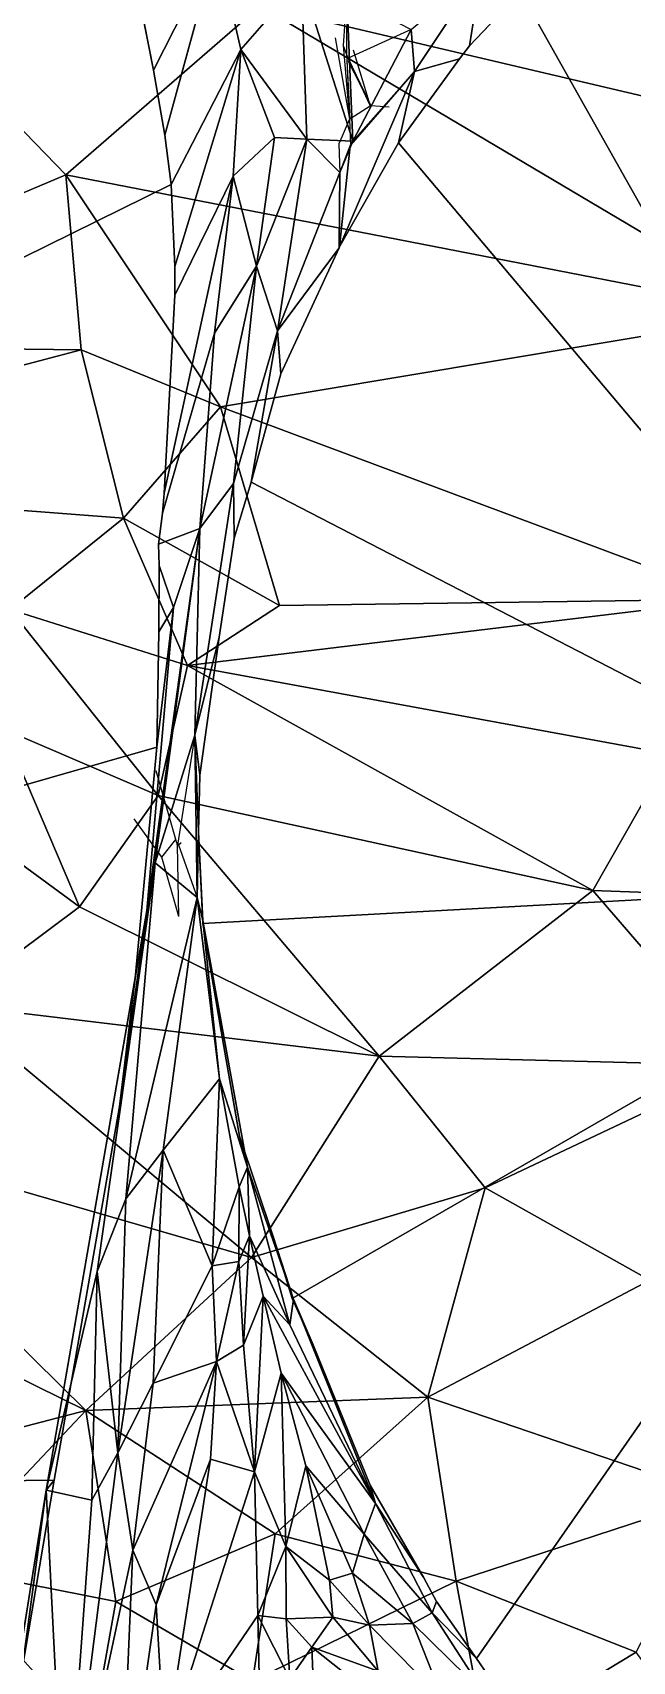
# Model space of a CAD drawing. Header units: metres. Extents: x 0 to 321, y -193 to 151.
# Drawn here: x 188.7 to 233, y -39.9 to 80.1 of the extents above; entities that cross this region are included whole.
import ezdxf

# ---------------------------------------------------------------- set-up
doc = ezdxf.new("R2010")
doc.units = ezdxf.units.M

msp = doc.modelspace()

# ---------------------------------------------------------------- linework, layer by layer
at = {"layer": 'suit_cap_half'}
for points, invisible_edges in [([(0.07, -29.24, -150.47), (187.41, 98.93, -150.47), (189.2, 97.29, -150.47)], 1), ([(191.3, 94.87, -150.47), (0.07, -29.24, -150.47), (189.2, 97.29, -150.47)], 1), ([(0.07, -29.24, -150.47), (191.3, 94.87, -150.47), (192.87, 92.43, -150.47)], 13), ([(0.07, -29.24, -150.47), (192.87, 92.43, -150.47), (195.12, 87.74, -150.47)], 13), ([(232.41, 90.28, -150.47), (261.46, 17.71, -150.47), (229.34, 87.86, -150.47)], 3), ([(233.42, 91.15, -150.47), (261.46, 17.71, -150.47), (232.41, 90.28, -150.47)], 3), ([(0.07, -29.24, -150.47), (195.12, 87.74, -150.47), (196.14, 84.95, -150.47)], 13), ([(229.1, 87.68, -150.47), (261.46, 17.71, -150.47), (228.46, 86.99, -150.47)], 3), ([(229.34, 87.86, -150.47), (261.46, 17.71, -150.47), (229.1, 87.68, -150.47)], 3), ([(228.46, 86.99, -150.47), (261.46, 17.71, -150.47), (224.7, 83.04, -150.47)], 1), ([(0.07, -29.24, -150.47), (196.14, 84.95, -150.47), (196.32, 84.02, -150.47)], 13), ([(0.07, -29.24, -150.47), (196.32, 84.02, -150.47), (197.66, 77.29, -150.47)], 13), ([(261.46, 17.71, -150.47), (220.94, 79.09, -150.47), (224.7, 83.04, -150.47)], 1), ([(220.2, 78.13, -150.47), (261.46, 17.71, -150.47), (215.71, 71.95, -150.47)], 1), ([(220.94, 79.09, -150.47), (261.46, 17.71, -150.47), (220.2, 78.13, -150.47)], 3), ([(0.07, -29.24, -150.47), (197.66, 77.29, -150.47), (198.5, 72.52, -150.47)], 13), ([(0.07, -29.24, -150.47), (198.5, 72.52, -150.47), (198.95, 68.89, -150.47)], 1), ([(261.46, 17.71, -150.47), (211.39, 64.33, -150.47), (215.71, 71.95, -150.47)], 1), ([(199.22, 62.84, -150.47), (0.07, -29.24, -150.47), (198.95, 68.89, -150.47)], 1), ([(211.33, 64.22, -150.47), (261.46, 17.71, -150.47), (207.03, 54.92, -150.47)], 3), ([(211.35, 64.28, -150.47), (261.46, 17.71, -150.47), (211.33, 64.22, -150.47)], 3), ([(211.39, 64.33, -150.47), (261.46, 17.71, -150.47), (211.35, 64.28, -150.47)], 3), ([(0.07, -29.24, -150.47), (199.22, 62.84, -150.47), (199.23, 60.72, -150.47)], 13), ([(0.07, -29.24, -150.47), (199.23, 60.72, -150.47), (198.45, 46.15, -150.47)], 13), ([(207.03, 54.92, -150.47), (261.46, 17.71, -150.47), (204.84, 46.95, -150.47)], 1), ([(261.46, 17.71, -150.47), (203.61, 42.83, -150.47), (204.84, 46.95, -150.47)], 1), ([(0.07, -29.24, -150.47), (198.45, 46.15, -150.47), (198.31, 44.68, -150.47)], 13), ([(0.07, -29.24, -150.47), (198.31, 44.68, -150.47), (198.03, 42.38, -150.47)], 13), ([(0.07, -29.24, -150.47), (198.03, 42.38, -150.47), (198.07, 40.81, -150.47)], 13), ([(203.61, 42.83, -150.47), (261.46, 17.71, -150.47), (202.49, 35.53, -150.47)], 3), ([(0.07, -29.24, -150.47), (198.07, 40.81, -150.47), (198.04, 35.92, -150.47)], 13), ([(0.07, -29.24, -150.47), (198.04, 35.92, -150.47), (197.89, 27.42, -150.47)], 1), ([(202.49, 35.53, -150.47), (261.46, 17.71, -150.47), (201.07, 25.36, -150.47)], 3), ([(196.3, 10.41, -150.47), (0.07, -29.24, -150.47), (197.89, 27.42, -150.47)], 1), ([(201.07, 25.36, -150.47), (261.46, 17.71, -150.47), (200.98, 21.19, -150.47)], 3), ([(200.98, 21.19, -150.47), (261.46, 17.71, -150.47), (201.29, 14.45, -150.47)], 1), ([(207.88, -13.18, -150.47), (201.29, 14.45, -150.47), (261.46, 17.71, -150.47)], 1), ([(221.46, -39.69, -150.47), (207.88, -13.18, -150.47), (261.46, 17.71, -150.47)], 1), ([(236.34, -53.76, -150.47), (221.46, -39.69, -150.47), (261.46, 17.71, -150.47)], 1), ([(201.29, 14.45, -150.47), (207.88, -13.18, -150.47), (202.64, 6.51, -150.47)], 3), ([(0.07, -29.24, -150.47), (196.3, 10.41, -150.47), (195.16, 0.96, -150.47)], 13), ([(202.64, 6.51, -150.47), (207.88, -13.18, -150.47), (206.45, -8.53, -150.47)], 13), ([(202.64, 6.51, -150.47), (206.45, -8.53, -150.47), (204, -1.23, -150.47)], 1), ([(0.07, -29.24, -150.47), (195.16, 0.96, -150.47), (190.34, -26.55, -150.47)], 1), ([(207.88, -13.18, -150.47), (221.46, -39.69, -150.47), (209.41, -16.6, -150.47)], 3), ([(209.41, -16.6, -150.47), (221.46, -39.69, -150.47), (213.63, -26.93, -150.47)], 3), ([(185.45, -55.32, -150.47), (0.07, -29.24, -150.47), (190.34, -26.55, -150.47)], 1), ([(213.63, -26.93, -150.47), (221.46, -39.69, -150.47), (217.58, -33.75, -150.47)], 3), ([(217.58, -33.75, -150.47), (221.46, -39.69, -150.47), (218.5, -35.49, -150.47)], 1), ([(221.46, -39.69, -150.47), (236.34, -53.76, -150.47), (222.27, -40.87, -150.47)], 3)]:
    msp.add_3dface(points, dxfattribs=dict(at, invisible_edges=invisible_edges))
at = {"layer": 'suit_half'}
for p, q in [((211.89, 82.76, -119.03), (211.62, 79.12, -119.71)), ((211.89, 82.76, -119.03), (211.88, 78.46, -119.43)), ((211.03, 79.68, -120.38), (212.1, 73.68, -119.62)), ((216.64, 80.29, -114.9), (211.99, 78.18, -119.31)), ((211.62, 79.12, -119.71), (211.88, 78.46, -119.43)), ((211.62, 79.12, -119.71), (212.1, 73.68, -119.62)), ((211.88, 78.46, -119.43), (211.99, 78.18, -119.31)), ((211.88, 78.46, -119.43), (211.89, 78.04, -119.48)), ((211.89, 78.04, -119.48), (212.1, 73.68, -119.62)), ((211.89, 78.04, -119.48), (212.12, 73.69, -119.59)), ((213.55, 74.97, -118.17), (211.99, 78.18, -119.31)), ((212.96, 76.12, -118.62), (211.99, 78.18, -119.31)), ((213.55, 74.97, -118.17), (212.39, 78.78, -118.6)), ((212.96, 76.12, -118.62), (212.01, 77.98, -119.33)), ((213.55, 74.97, -118.17), (212.96, 76.12, -118.62)), ((213.63, 74.69, -118.13), (212.96, 76.12, -118.62)), ((213.69, 74.69, -118.06), (212.12, 73.69, -119.59)), ((213.55, 74.94, -118.16), (213.55, 74.97, -118.17)), ((213.63, 74.69, -118.13), (213.55, 74.94, -118.16)), ((213.69, 74.69, -118.06), (213.55, 74.94, -118.16)), ((213.69, 74.69, -118.06), (215.02, 74.6, -116.32)), ((212.1, 73.68, -119.62), (211.32, 71.88, -120.76)), ((212.1, 73.68, -119.62), (212.16, 71.76, -119.73)), ((211.32, 71.88, -120.76), (211.38, 69.77, -120.33)), ((200.7, 28.32, -125.66), (199.43, 20.21, -126.72)), ((199.29, 20.63, -127.24), (197.86, 25.69, -132.06)), ((198.27, 19.34, -131.12), (196.24, 22.16, -138.38)), ((198.27, 19.34, -131.12), (199.29, 20.63, -127.24)), ((199.43, 20.21, -126.72), (199.29, 20.63, -127.24)), ((199.49, 20.24, -126.53), (199.7, 20.41, -125.67)), ((199.51, 14.95, -121.36), (198.27, 19.34, -131.12)), ((199.51, 14.95, -121.36), (199.43, 20.21, -126.72)), ((199.49, 20.24, -126.53), (200.86, 16.37, -124.21))]:
    msp.add_line(p, q, dxfattribs=at)
for points in [[(202.31, 86.51, -136.2), (197.66, 77.29, -150.47), (196.32, 84.02, -150.47)], [(202.31, 86.51, -136.2), (198.5, 72.52, -150.47), (197.66, 77.29, -150.47)], [(208.57, 83.96, -123.76), (204.09, 78.83, -134.04), (202.31, 86.51, -136.2)], [(221.82, 84.64, -124.54), (228.46, 86.99, -150.47), (220.94, 79.09, -150.47)], [(216.64, 80.29, -114.9), (221.82, 84.64, -124.54), (216.89, 77.19, -130.41)], [(208.95, 72.21, -123.66), (204.09, 78.83, -134.04), (208.57, 83.96, -123.76)], [(243.24, 73.15, 52.72), (241.16, 83.28, 46.06), (205.52, 82.01, 60.06)], [(212.35, 72.08, -119.71), (208.95, 72.21, -123.66), (208.57, 83.96, -123.76)], [(211.89, 82.76, -119.03), (212.35, 72.08, -119.71), (208.57, 83.96, -123.76)], [(191.19, 69.6, 71.52), (205.52, 82.01, 60.06), (180.53, 80.57, 69.1)], [(243.71, 59.38, 60.17), (205.52, 82.01, 60.06), (191.19, 69.6, 71.52)], [(243.71, 59.38, 60.17), (243.24, 73.15, 52.72), (205.52, 82.01, 60.06)], [(212.35, 72.08, -119.71), (211.89, 82.76, -119.03), (216.64, 80.29, -114.9)], [(161.56, 57.07, 91.99), (191.19, 69.6, 71.52), (180.53, 80.57, 69.1)], [(216.64, 80.29, -114.9), (216.89, 77.19, -130.41), (212.35, 72.08, -119.71)], [(204.09, 78.83, -134.04), (199.22, 62.84, -150.47), (198.95, 68.89, -150.47)], [(206.58, 72.35, -128.2), (203.52, 69.5, -136.1), (204.09, 78.83, -134.04)], [(208.95, 72.21, -123.66), (206.58, 72.35, -128.2), (204.09, 78.83, -134.04)], [(216.89, 77.19, -130.41), (220.2, 78.13, -150.47), (215.71, 71.95, -150.47)], [(216.89, 77.19, -130.41), (215.71, 71.95, -150.47), (211.39, 64.33, -150.47)], [(212.35, 72.08, -119.71), (216.89, 77.19, -130.41), (212.2, 71.8, -119.82)], [(206.58, 72.35, -128.2), (205.24, 62.87, -128.68), (203.52, 69.5, -136.1)], [(208.95, 72.21, -123.66), (205.24, 62.87, -128.68), (206.58, 72.35, -128.2)], [(208.95, 72.21, -123.66), (206.8, 58.1, -124.01), (205.24, 62.87, -128.68)], [(211.38, 69.77, -120.33), (206.8, 58.1, -124.01), (208.95, 72.21, -123.66)], [(212.35, 72.08, -119.71), (211.38, 69.77, -120.33), (208.95, 72.21, -123.66)], [(212.16, 71.76, -119.73), (212.2, 71.8, -119.82), (212.15, 71.73, -119.85)], [(192.32, 56.71, 77.8), (191.19, 69.6, 71.52), (161.56, 57.07, 91.99)], [(202.58, 52.49, 75.72), (243.71, 59.38, 60.17), (191.19, 69.6, 71.52)], [(202.58, 52.49, 75.72), (191.19, 69.6, 71.52), (192.32, 56.71, 77.8)], [(211.38, 69.77, -120.33), (211.33, 64.22, -150.47), (206.8, 58.1, -124.01)], [(203.52, 69.5, -136.1), (198.45, 46.15, -150.47), (199.23, 60.72, -150.47)], [(205.24, 62.87, -128.68), (202.15, 57.93, -137.48), (203.52, 69.5, -136.1)], [(206.8, 58.1, -124.01), (211.33, 64.22, -150.47), (207.03, 54.92, -150.47)], [(203.56, 46.85, -126.07), (201.08, 43.55, -133.12), (205.24, 62.87, -128.68)], [(205.24, 62.87, -128.68), (201.08, 43.55, -133.12), (202.15, 57.93, -137.48)], [(206.8, 58.1, -124.01), (203.56, 46.85, -126.07), (205.24, 62.87, -128.68)], [(240.52, 38.34, 69.85), (243.71, 59.38, 60.17), (202.58, 52.49, 75.72)], [(206.8, 58.1, -124.01), (207.03, 54.92, -150.47), (204.84, 46.95, -150.47)], [(156.56, 47.27, 98.59), (192.32, 56.71, 77.8), (161.56, 57.07, 91.99)], [(195.45, 44.3, 81.32), (192.32, 56.71, 77.8), (156.56, 47.27, 98.59)], [(195.45, 44.3, 81.32), (202.58, 52.49, 75.72), (192.32, 56.71, 77.8)], [(206.94, 37.86, 79.31), (202.58, 52.49, 75.72), (195.45, 44.3, 81.32)], [(206.94, 37.86, 79.31), (240.52, 38.34, 69.85), (202.58, 52.49, 75.72)], [(187.09, 37.56, 86.68), (195.45, 44.3, 81.32), (156.56, 47.27, 98.59)], [(200.7, 28.32, -125.66), (201.08, 43.55, -133.12), (203.56, 46.85, -126.07)], [(200.15, 33.44, 82.34), (195.45, 44.3, 81.32), (187.09, 37.56, 86.68)], [(200.15, 33.44, 82.34), (206.94, 37.86, 79.31), (195.45, 44.3, 81.32)], [(201.08, 43.55, -133.12), (197.16, 15.41, -142.88), (199.13, 37.72, -145.12)], [(197.78, 18.92, -133.09), (197.16, 15.41, -142.88), (201.08, 43.55, -133.12)], [(200.7, 28.32, -125.66), (197.78, 18.92, -133.09), (201.08, 43.55, -133.12)], [(199.13, 37.72, -145.12), (198.04, 35.92, -150.47), (198.07, 40.81, -150.47)], [(198, 23.88, 84.35), (187.09, 37.56, 86.68), (186.63, 28.76, 87.74)], [(198, 23.88, 84.35), (200.15, 33.44, 82.34), (187.09, 37.56, 86.68)], [(199.13, 37.72, -145.12), (197.89, 27.42, -150.47), (198.04, 35.92, -150.47)], [(235.75, 26.91, 74.24), (240.52, 38.34, 69.85), (200.15, 33.44, 82.34)], [(200.15, 33.44, 82.34), (240.52, 38.34, 69.85), (206.94, 37.86, 79.31)], [(200.7, 28.32, -125.66), (202.49, 35.53, -150.47), (201.07, 25.36, -150.47)], [(230.04, 16.87, 77.53), (200.15, 33.44, 82.34), (198, 23.88, 84.35)], [(230.04, 16.87, 77.53), (235.75, 26.91, 74.24), (200.15, 33.44, 82.34)], [(192.21, 15.67, 86.29), (186.63, 28.76, 87.74), (178.4, 25.79, 90.89)], [(192.21, 15.67, 86.29), (198, 23.88, 84.35), (186.63, 28.76, 87.74)], [(200.86, 16.37, -124.21), (197.78, 18.92, -133.09), (200.7, 28.32, -125.66)], [(200.7, 28.32, -125.66), (201.07, 25.36, -150.47), (200.98, 21.19, -150.47)], [(200.86, 16.37, -124.21), (200.7, 28.32, -125.66), (200.98, 21.19, -150.47)], [(251.6, 16.1, 71.41), (235.75, 26.91, 74.24), (230.04, 16.87, 77.53)], [(182.55, 8.48, 88.3), (192.21, 15.67, 86.29), (178.4, 25.79, 90.89)], [(214.28, 4.66, 82.25), (198, 23.88, 84.35), (192.21, 15.67, 86.29)], [(214.28, 4.66, 82.25), (230.04, 16.87, 77.53), (198, 23.88, 84.35)], [(200.86, 16.37, -124.21), (200.98, 21.19, -150.47), (201.3, 14.66, -142.49)], [(201.3, 14.66, -142.49), (200.98, 21.19, -150.47), (201.29, 14.45, -150.47)], [(197.78, 18.92, -133.09), (193.5, -11.18, -133.77), (189.75, -27.29, -144.09)], [(197.78, 18.92, -133.09), (189.75, -27.29, -144.09), (197.16, 15.41, -142.88)], [(195.62, -5.85, -129.36), (193.5, -11.18, -133.77), (197.78, 18.92, -133.09)], [(200.86, 16.37, -124.21), (195.62, -5.85, -129.36), (197.78, 18.92, -133.09)], [(241.17, 3.99, 75.31), (230.04, 16.87, 77.53), (214.28, 4.66, 82.25)], [(241.17, 3.99, 75.31), (251.6, 16.1, 71.41), (230.04, 16.87, 77.53)], [(214.28, 4.66, 82.25), (192.21, 15.67, 86.29), (182.55, 8.48, 88.3)], [(200.86, 16.37, -124.21), (198.37, -2.25, -126.2), (195.62, -5.85, -129.36)], [(198.37, -2.25, -126.2), (200.86, 16.37, -124.21), (202.51, 2.99, -124.07)], [(202.51, 2.99, -124.07), (200.86, 16.37, -124.21), (201.3, 14.66, -142.49)], [(197.16, 15.41, -142.88), (195.16, 0.96, -150.47), (196.3, 10.41, -150.47)], [(201.3, 14.66, -142.49), (201.29, 14.45, -150.47), (202.64, 6.51, -150.47)], [(202.51, 2.99, -124.07), (201.3, 14.66, -142.49), (204.58, -3.5, -136.37)], [(204.88, -10.15, 83.1), (182.55, 8.48, 88.3), (171.41, -0.48, 88.8)], [(204.88, -10.15, 83.1), (214.28, 4.66, 82.25), (182.55, 8.48, 88.3)], [(204.88, -10.15, 83.1), (222.1, -5.02, 80.04), (214.28, 4.66, 82.25)], [(222.1, -5.02, 80.04), (241.17, 3.99, 75.31), (214.28, 4.66, 82.25)], [(234.24, -11.83, 75.82), (241.17, 3.99, 75.31), (222.1, -5.02, 80.04)], [(201.98, -10.77, -123.75), (198.37, -2.25, -126.2), (202.51, 2.99, -124.07)], [(203.97, -4.96, -121.74), (201.98, -10.77, -123.75), (202.51, 2.99, -124.07)], [(203.97, -4.96, -121.74), (202.51, 2.99, -124.07), (204.58, -3.5, -136.37)], [(192.66, -21.43, 82.59), (171.41, -0.48, 88.8), (166.81, -8.68, 87.25)], [(192.66, -21.43, 82.59), (204.88, -10.15, 83.1), (171.41, -0.48, 88.8)], [(198.37, -2.25, -126.2), (195.02, -24.54, -126.78), (195.62, -5.85, -129.36)], [(197.64, -19.42, -124.7), (195.02, -24.54, -126.78), (198.37, -2.25, -126.2)], [(197.64, -19.42, -124.7), (198.37, -2.25, -126.2), (201.98, -10.77, -123.75)], [(204.73, -8.56, -121.67), (203.97, -4.96, -121.74), (204.58, -3.5, -136.37)], [(207.71, -15.13, -130.31), (204.58, -3.5, -136.37), (207.97, -13.22, -146.8)], [(204.73, -8.56, -121.67), (204.58, -3.5, -136.37), (207.71, -15.13, -130.31)], [(195.02, -24.54, -126.78), (193.5, -11.18, -133.77), (195.62, -5.85, -129.36)], [(203.95, -10.46, -121.44), (201.98, -10.77, -123.75), (203.97, -4.96, -121.74)], [(203.95, -10.46, -121.44), (203.97, -4.96, -121.74), (204.73, -8.56, -121.67)], [(217.87, -20.45, 78.55), (222.1, -5.02, 80.04), (204.88, -10.15, 83.1)], [(217.87, -20.45, 78.55), (234.24, -11.83, 75.82), (222.1, -5.02, 80.04)], [(179, -25, 82.32), (192.66, -21.43, 82.59), (166.81, -8.68, 87.25)], [(204.29, -16.61, -119.92), (203.95, -10.46, -121.44), (204.73, -8.56, -121.67)], [(204.29, -16.61, -119.92), (204.73, -8.56, -121.67), (205.74, -13.02, -120.85)], [(205.74, -13.02, -120.85), (204.73, -8.56, -121.67), (207.71, -15.13, -130.31)], [(207.97, -13.22, -146.8), (206.45, -8.53, -150.47), (207.88, -13.18, -150.47)], [(192.66, -21.43, 82.59), (217.87, -20.45, 78.55), (204.88, -10.15, 83.1)], [(197.64, -19.42, -124.7), (201.98, -10.77, -123.75), (202.3, -17.82, -122.21)], [(203.95, -10.46, -121.44), (202.3, -17.82, -122.21), (201.98, -10.77, -123.75)], [(204.29, -16.61, -119.92), (202.3, -17.82, -122.21), (203.95, -10.46, -121.44)], [(193.1, -28.04, -130.24), (189.75, -27.29, -144.09), (193.5, -11.18, -133.77)], [(195.02, -24.54, -126.78), (193.1, -28.04, -130.24), (193.5, -11.18, -133.77)], [(239.2, -27.72, 70.25), (234.24, -11.83, 75.82), (217.87, -20.45, 78.55)], [(205.1, -25.95, -116.04), (204.29, -16.61, -119.92), (205.74, -13.02, -120.85)], [(205.1, -25.95, -116.04), (205.74, -13.02, -120.85), (207.07, -18.68, -119.32)], [(207.07, -18.68, -119.32), (205.74, -13.02, -120.85), (214.02, -28.28, -140.08)], [(205.74, -13.02, -120.85), (207.71, -15.13, -130.31), (214.02, -28.28, -140.08)], [(207.97, -13.22, -146.8), (207.88, -13.18, -150.47), (209.41, -16.6, -150.47)], [(207.71, -15.13, -130.31), (207.97, -13.22, -146.8), (214.02, -28.28, -140.08)], [(205.1, -25.95, -116.04), (202.3, -17.82, -122.21), (204.29, -16.61, -119.92)], [(196.14, -31.73, -121.67), (197.64, -19.42, -124.7), (202.3, -17.82, -122.21)], [(197.84, -35.75, -117.75), (196.14, -31.73, -121.67), (202.3, -17.82, -122.21)], [(197.84, -35.75, -117.75), (202.3, -17.82, -122.21), (201.86, -25.01, -119.94)], [(205.1, -25.95, -116.04), (201.86, -25.01, -119.94), (202.3, -17.82, -122.21)], [(207.4, -31.44, -112.81), (205.1, -25.95, -116.04), (207.07, -18.68, -119.32)], [(207.07, -18.68, -119.32), (214.02, -28.28, -140.08), (213.18, -30.54, -126.38)], [(208.89, -25.51, -116.69), (207.07, -18.68, -119.32), (213.18, -30.54, -126.38)], [(207.4, -31.44, -112.81), (207.07, -18.68, -119.32), (208.89, -25.51, -116.69)], [(196.14, -31.73, -121.67), (195.02, -24.54, -126.78), (197.64, -19.42, -124.7)], [(181.82, -32.92, 79.38), (192.66, -21.43, 82.59), (179, -25, 82.32)], [(194.87, -35.49, 77.47), (192.66, -21.43, 82.59), (181.82, -32.92, 79.38)], [(206.62, -30.51, 77.78), (217.87, -20.45, 78.55), (192.66, -21.43, 82.59)], [(194.87, -35.49, 77.47), (206.62, -30.51, 77.78), (192.66, -21.43, 82.59)], [(219.97, -34.01, 73.95), (217.87, -20.45, 78.55), (206.62, -30.51, 77.78)], [(219.97, -34.01, 73.95), (239.2, -27.72, 70.25), (217.87, -20.45, 78.55)], [(191.14, -55.05, -118.94), (195.02, -24.54, -126.78), (196.14, -31.73, -121.67)], [(191.14, -55.05, -118.94), (193.1, -28.04, -130.24), (195.02, -24.54, -126.78)], [(198.48, -46.57, -110.98), (197.84, -35.75, -117.75), (201.86, -25.01, -119.94)], [(198.48, -46.57, -110.98), (201.86, -25.01, -119.94), (205.1, -25.95, -116.04)], [(198.48, -46.57, -110.98), (205.1, -25.95, -116.04), (205.35, -36.52, -110.41)], [(205.35, -36.52, -110.41), (205.1, -25.95, -116.04), (207.4, -31.44, -112.81)], [(210.63, -33.92, -114.02), (207.4, -31.44, -112.81), (208.89, -25.51, -116.69)], [(210.63, -33.92, -114.02), (208.89, -25.51, -116.69), (212.32, -33.42, -116.79)], [(208.89, -25.51, -116.69), (213.18, -30.54, -126.38), (212.32, -33.42, -116.79)], [(185.54, -58.38, -139.6), (184.41, -60.45, -148.17), (189.75, -27.29, -144.09)], [(191.14, -55.05, -118.94), (185.54, -58.38, -139.6), (189.75, -27.29, -144.09)], [(191.14, -55.05, -118.94), (189.75, -27.29, -144.09), (193.1, -28.04, -130.24)], [(214.02, -28.28, -140.08), (213.63, -26.93, -150.47), (217.58, -33.75, -150.47)], [(213.18, -30.54, -126.38), (214.02, -28.28, -140.08), (218.19, -36.34, -138.78)], [(233.22, -39.23, 67.97), (239.2, -27.72, 70.25), (219.97, -34.01, 73.95)], [(204.96, -41.37, 73.59), (206.62, -30.51, 77.78), (194.87, -35.49, 77.47)], [(204.96, -41.37, 73.59), (219.97, -34.01, 73.95), (206.62, -30.51, 77.78)], [(212.32, -33.42, -116.79), (213.18, -30.54, -126.38), (216.77, -37.13, -126.92)], [(213.18, -30.54, -126.38), (218.19, -36.34, -138.78), (216.77, -37.13, -126.92)], [(195.15, -54.8, -110.66), (191.14, -55.05, -118.94), (196.14, -31.73, -121.67)], [(195.15, -54.8, -110.66), (196.14, -31.73, -121.67), (197.84, -35.75, -117.75)], [(207.42, -36.77, -109.42), (205.35, -36.52, -110.41), (207.4, -31.44, -112.81)], [(210.86, -36.65, -111.82), (207.4, -31.44, -112.81), (210.63, -33.92, -114.02)], [(207.42, -36.77, -109.42), (207.4, -31.44, -112.81), (210.86, -36.65, -111.82)], [(193.11, -45.41, 72.62), (181.82, -32.92, 79.38), (175.34, -40.2, 75.68)], [(193.11, -45.41, 72.62), (194.87, -35.49, 77.47), (181.82, -32.92, 79.38)], [(210.63, -33.92, -114.02), (212.32, -33.42, -116.79), (213.56, -37.25, -114.87)], [(213.56, -37.25, -114.87), (212.32, -33.42, -116.79), (216.77, -37.13, -126.92)], [(222.17, -45.92, 67.85), (219.97, -34.01, 73.95), (204.96, -41.37, 73.59)], [(210.86, -36.65, -111.82), (210.63, -33.92, -114.02), (213.56, -37.25, -114.87)], [(222.17, -45.92, 67.85), (233.22, -39.23, 67.97), (219.97, -34.01, 73.95)], [(193.11, -45.41, 72.62), (204.96, -41.37, 73.59), (194.87, -35.49, 77.47)], [(195.15, -54.8, -110.66), (197.84, -35.75, -117.75), (198.48, -46.57, -110.98)], [(218.19, -36.34, -138.78), (218.5, -35.49, -150.47), (221.46, -39.69, -150.47)], [(205.56, -46.45, -103.44), (198.48, -46.57, -110.98), (205.35, -36.52, -110.41)], [(205.56, -46.45, -103.44), (205.35, -36.52, -110.41), (207.69, -41.19, -106.05)], [(207.69, -41.19, -106.05), (205.35, -36.52, -110.41), (207.42, -36.77, -109.42)], [(210.86, -36.65, -111.82), (209.32, -38.86, -107.76), (207.42, -36.77, -109.42)], [(207.69, -41.19, -106.05), (207.42, -36.77, -109.42), (209.32, -38.86, -107.76)], [(214.21, -40.63, -110.05), (209.32, -38.86, -107.76), (210.86, -36.65, -111.82)], [(214.21, -40.63, -110.05), (210.86, -36.65, -111.82), (213.56, -37.25, -114.87)], [(213.56, -37.25, -114.87), (216.77, -37.13, -126.92), (218.98, -42.73, -120.09)], [(216.77, -37.13, -126.92), (218.19, -36.34, -138.78), (222.05, -42.3, -136.44)], [(218.98, -42.73, -120.09), (216.77, -37.13, -126.92), (222.05, -42.3, -136.44)], [(214.21, -40.63, -110.05), (213.56, -37.25, -114.87), (218.98, -42.73, -120.09)], [(209.45, -41.92, -104.81), (207.69, -41.19, -106.05), (209.32, -38.86, -107.76)], [(213.25, -41.99, -105.53), (209.45, -41.92, -104.81), (209.32, -38.86, -107.76)], [(214.21, -40.63, -110.05), (213.25, -41.99, -105.53), (209.32, -38.86, -107.76)], [(222.17, -45.92, 67.85), (237.93, -45.78, 62.58), (233.22, -39.23, 67.97)]]:
    msp.add_3dface(points, dxfattribs=at)
for points, invisible_edges in [([(204.09, 78.83, -134.04), (198.5, 72.52, -150.47), (202.31, 86.51, -136.2)], 1), ([(220.94, 79.09, -150.47), (216.89, 77.19, -130.41), (221.82, 84.64, -124.54)], 1), ([(198.5, 72.52, -150.47), (204.09, 78.83, -134.04), (198.95, 68.89, -150.47)], 1), ([(203.52, 69.5, -136.1), (199.22, 62.84, -150.47), (204.09, 78.83, -134.04)], 1), ([(216.89, 77.19, -130.41), (220.94, 79.09, -150.47), (220.2, 78.13, -150.47)], 1), ([(211.39, 64.33, -150.47), (212.15, 71.73, -119.85), (216.89, 77.19, -130.41)], 3), ([(216.89, 77.19, -130.41), (212.15, 71.73, -119.85), (212.2, 71.8, -119.82)], 1), ([(212.2, 71.8, -119.82), (211.38, 69.77, -120.33), (212.35, 72.08, -119.71)], 1), ([(212.15, 71.73, -119.85), (211.39, 64.33, -150.47), (211.35, 64.28, -150.47)], 1), ([(211.35, 64.28, -150.47), (211.38, 69.77, -120.33), (212.15, 71.73, -119.85)], 1), ([(211.38, 69.77, -120.33), (212.2, 71.8, -119.82), (212.15, 71.73, -119.85)], 1), ([(211.38, 69.77, -120.33), (211.35, 64.28, -150.47), (211.33, 64.22, -150.47)], 1), ([(202.15, 57.93, -137.48), (198.45, 46.15, -150.47), (203.52, 69.5, -136.1)], 1), ([(199.22, 62.84, -150.47), (203.52, 69.5, -136.1), (199.23, 60.72, -150.47)], 1), ([(201.08, 43.55, -133.12), (198.31, 44.68, -150.47), (202.15, 57.93, -137.48)], 1), ([(198.45, 46.15, -150.47), (202.15, 57.93, -137.48), (198.31, 44.68, -150.47)], 1), ([(204.84, 46.95, -150.47), (203.56, 46.85, -126.07), (206.8, 58.1, -124.01)], 1), ([(203.61, 42.83, -150.47), (200.7, 28.32, -125.66), (203.56, 46.85, -126.07)], 1), ([(203.56, 46.85, -126.07), (204.84, 46.95, -150.47), (203.61, 42.83, -150.47)], 1), ([(198.31, 44.68, -150.47), (201.08, 43.55, -133.12), (198.03, 42.38, -150.47)], 1), ([(199.13, 37.72, -145.12), (198.03, 42.38, -150.47), (201.08, 43.55, -133.12)], 1), ([(198.03, 42.38, -150.47), (199.13, 37.72, -145.12), (198.07, 40.81, -150.47)], 1), ([(200.7, 28.32, -125.66), (203.61, 42.83, -150.47), (202.49, 35.53, -150.47)], 1), ([(197.16, 15.41, -142.88), (197.89, 27.42, -150.47), (199.13, 37.72, -145.12)], 1), ([(197.89, 27.42, -150.47), (197.16, 15.41, -142.88), (196.3, 10.41, -150.47)], 1), ([(189.75, -27.29, -144.09), (195.16, 0.96, -150.47), (197.16, 15.41, -142.88)], 1), ([(202.64, 6.51, -150.47), (204.58, -3.5, -136.37), (201.3, 14.66, -142.49)], 1), ([(204.58, -3.5, -136.37), (202.64, 6.51, -150.47), (204, -1.23, -150.47)], 1), ([(195.16, 0.96, -150.47), (189.75, -27.29, -144.09), (190.34, -26.55, -150.47)], 1), ([(207.97, -13.22, -146.8), (204, -1.23, -150.47), (206.45, -8.53, -150.47)], 1), ([(204, -1.23, -150.47), (207.97, -13.22, -146.8), (204.58, -3.5, -136.37)], 1), ([(209.41, -16.6, -150.47), (214.02, -28.28, -140.08), (207.97, -13.22, -146.8)], 1), ([(214.02, -28.28, -140.08), (209.41, -16.6, -150.47), (213.63, -26.93, -150.47)], 1), ([(190.34, -26.55, -150.47), (184.41, -60.45, -148.17), (185.45, -55.32, -150.47)], 1), ([(184.41, -60.45, -148.17), (190.34, -26.55, -150.47), (189.75, -27.29, -144.09)], 1), ([(217.58, -33.75, -150.47), (218.19, -36.34, -138.78), (214.02, -28.28, -140.08)], 1), ([(218.19, -36.34, -138.78), (217.58, -33.75, -150.47), (218.5, -35.49, -150.47)], 1), ([(221.46, -39.69, -150.47), (222.05, -42.3, -136.44), (218.19, -36.34, -138.78)], 1), ([(222.05, -42.3, -136.44), (221.46, -39.69, -150.47), (222.27, -40.87, -150.47)], 1)]:
    msp.add_3dface(points, dxfattribs=dict(at, invisible_edges=invisible_edges))

doc.saveas('drawing.dxf')
